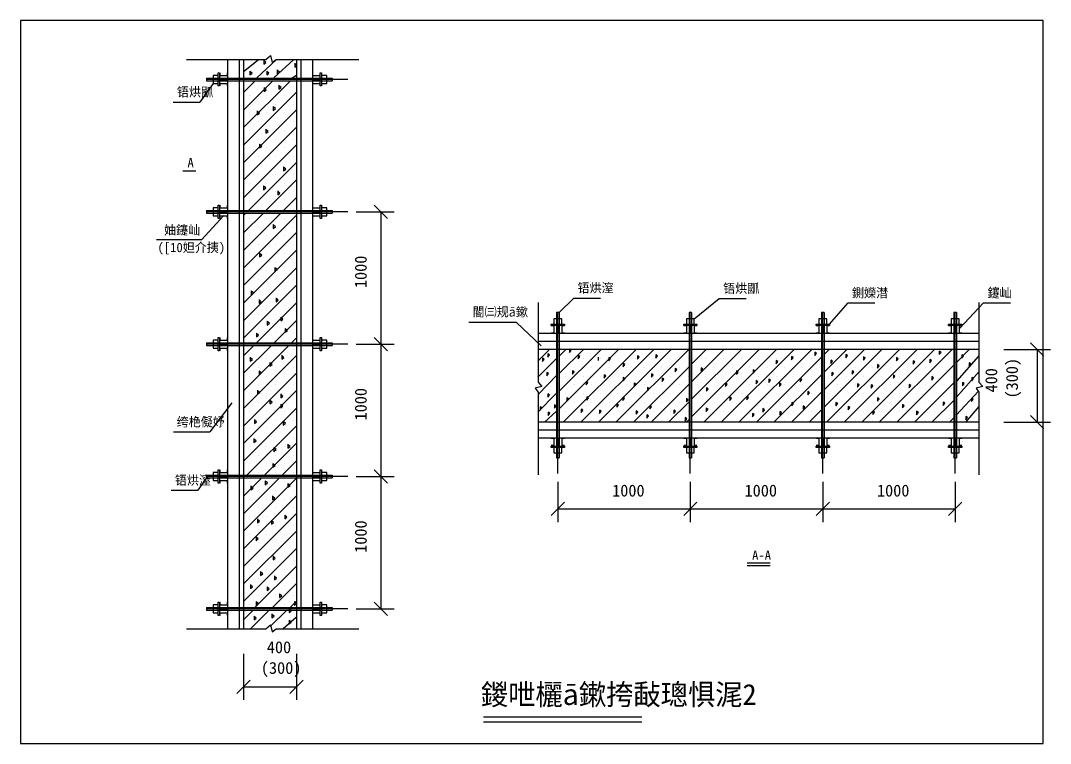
# Model space of a CAD drawing. Header units: metres. Extents: x 0 to 194, y 0 to 136.
import ezdxf

# ---------------------------------------------------------------- set-up
doc = ezdxf.new("R2010")
doc.units = ezdxf.units.M
doc.layers.add(' ', color=7, linetype='Continuous')

msp = doc.modelspace()

# ---------------------------------------------------------------- linework, layer by layer
at = {"layer": ' '}
for p, q in [((31.33, 129.15), (46.33, 129.15)), ((39.08, 129.15), (39.08, 21.65)), ((41.27, 129.15), (41.27, 21.65)), ((42.08, 129.15), (42.08, 21.65)), ((42.09, 126.91), (44.86, 129.12)), ((44.61, 125.68), (48.24, 129.06)), ((45.9, 129), (45.9, 128.26)), ((46.31, 128.59), (45.9, 128.92)), ((45.9, 128.26), (46.31, 128.59)), ((46.33, 129.15), (47.15, 129.89)), ((47.15, 129.89), (47.52, 128.6)), ((47.52, 128.6), (48.26, 129.16)), ((47.87, 125.74), (51.56, 129.18)), ((48.25, 129.15), (63.83, 129.15)), ((51.75, 128.45), (51.75, 127.71)), ((52.16, 128.03), (51.75, 128.36)), ((52.08, 129.15), (52.08, 21.65)), ((52.9, 129.15), (52.9, 21.65)), ((55.08, 129.15), (55.08, 21.65)), ((37.33, 124.15), (37.33, 126.65)), ((37.33, 126.65), (37.58, 126.65)), ((37.58, 126.65), (37.58, 124.15)), ((37.63, 126.65), (37.63, 126.15)), ((39.01, 126.65), (39.01, 126.15)), ((43.28, 126.97), (43.28, 126.24)), ((43.69, 126.56), (43.28, 126.89)), ((43.28, 126.24), (43.69, 126.56)), ((46.46, 126.97), (46.46, 126.23)), ((46.87, 126.56), (46.46, 126.89)), ((46.46, 126.23), (46.87, 126.56)), ((48.45, 127.19), (48.45, 126.45)), ((48.86, 126.78), (48.45, 127.11)), ((48.45, 126.45), (48.86, 126.78)), ((51.75, 127.71), (52.16, 128.03)), ((55.13, 126.65), (55.13, 126.15)), ((56.51, 126.65), (56.51, 126.15)), ((56.58, 124.15), (56.58, 126.65)), ((56.58, 126.65), (56.83, 126.65)), ((56.83, 126.65), (56.83, 124.15)), ((36.33, 124.65), (33.86, 121.12)), ((35.08, 125.65), (58.83, 125.65)), ((35.08, 125.65), (35.08, 125.15)), ((61.78, 125.4), (35.08, 125.4)), ((35.08, 125.15), (58.83, 125.15)), ((36.33, 126.15), (36.33, 124.65)), ((37.33, 126.15), (36.33, 126.15)), ((36.33, 124.65), (37.33, 124.65)), ((37.33, 124.65), (37.33, 126.15)), ((37.63, 126.15), (39.01, 126.15)), ((37.63, 125.4), (39.01, 125.4)), ((37.63, 124.65), (37.63, 124.15)), ((37.63, 124.65), (39.01, 124.65)), ((39.01, 124.65), (39.01, 124.15)), ((51.26, 125.68), (52.06, 126.17)), ((55.13, 126.15), (56.51, 126.15)), ((55.13, 125.4), (56.51, 125.4)), ((55.13, 124.65), (55.13, 124.15)), ((55.13, 124.65), (56.51, 124.65)), ((56.51, 124.65), (56.51, 124.15)), ((56.83, 126.15), (56.83, 124.65)), ((57.83, 126.15), (56.83, 126.15)), ((56.83, 124.65), (57.83, 124.65)), ((57.83, 124.65), (57.83, 126.15)), ((58.83, 125.65), (58.83, 125.15)), ((37.58, 124.15), (37.33, 124.15)), ((45.97, 123.85), (45.97, 123.11)), ((46.38, 123.44), (45.97, 123.77)), ((45.97, 123.11), (46.38, 123.44)), ((48.78, 124.28), (48.78, 123.54)), ((49.19, 123.87), (48.78, 124.2)), ((48.78, 123.54), (49.19, 123.87)), ((56.83, 124.15), (56.58, 124.15)), ((28.78, 121.12), (33.86, 121.12)), ((44.68, 119.43), (44.68, 118.69)), ((45.09, 119.02), (44.68, 119.35)), ((44.68, 118.69), (45.09, 119.02)), ((47.7, 120.29), (47.7, 119.55)), ((48.11, 119.88), (47.7, 120.21)), ((47.7, 119.55), (48.11, 119.88)), ((46.3, 115.98), (46.3, 115.24)), ((46.71, 115.57), (46.3, 115.9)), ((46.3, 115.24), (46.71, 115.57)), ((45.11, 113.18), (45.11, 112.44)), ((45.52, 112.77), (45.11, 113.1)), ((45.11, 112.44), (45.52, 112.77)), ((30.6, 108.14), (33.11, 108.14)), ((49.64, 108.87), (49.64, 108.13)), ((50.05, 108.46), (49.64, 108.79)), ((49.64, 108.13), (50.05, 108.46)), ((45.87, 105.31), (45.87, 104.57)), ((46.28, 104.9), (45.87, 105.23)), ((45.87, 104.57), (46.28, 104.9)), ((48.56, 104.34), (48.56, 103.6)), ((48.97, 103.93), (48.56, 104.26)), ((48.56, 103.6), (48.97, 103.93)), ((36.33, 101.15), (36.33, 99.65)), ((37.33, 101.15), (36.33, 101.15)), ((37.33, 99.15), (37.33, 101.65)), ((37.33, 101.65), (37.58, 101.65)), ((37.33, 99.65), (37.33, 101.15)), ((37.58, 101.65), (37.58, 99.15)), ((37.63, 101.65), (37.63, 101.15)), ((37.63, 101.15), (39.01, 101.15)), ((39.01, 101.65), (39.01, 101.15)), ((55.13, 101.65), (55.13, 101.15)), ((55.13, 101.15), (56.51, 101.15)), ((56.51, 101.65), (56.51, 101.15)), ((56.58, 99.15), (56.58, 101.65)), ((56.58, 101.65), (56.83, 101.65)), ((56.83, 101.65), (56.83, 99.15)), ((56.83, 101.15), (56.83, 99.65)), ((57.83, 101.15), (56.83, 101.15)), ((57.83, 99.65), (57.83, 101.15)), ((38.4, 99.68), (34.18, 95.12)), ((35.08, 100.65), (58.83, 100.65)), ((35.08, 100.65), (35.08, 100.15)), ((61.78, 100.4), (35.08, 100.4)), ((35.08, 100.15), (58.83, 100.15)), ((36.33, 99.65), (37.33, 99.65)), ((37.63, 100.4), (39.01, 100.4)), ((37.63, 99.65), (37.63, 99.15)), ((37.63, 99.65), (39.01, 99.65)), ((39.01, 99.65), (39.01, 99.15)), ((55.13, 100.4), (56.51, 100.4)), ((55.13, 99.65), (55.13, 99.15)), ((55.13, 99.65), (56.51, 99.65)), ((56.51, 99.65), (56.51, 99.15)), ((56.83, 99.65), (57.83, 99.65)), ((58.83, 100.65), (58.83, 100.15)), ((37.58, 99.15), (37.33, 99.15)), ((47.7, 97.98), (47.7, 97.24)), ((48.11, 97.57), (47.7, 97.9)), ((47.7, 97.24), (48.11, 97.57)), ((56.83, 99.15), (56.58, 99.15)), ((34.18, 95.12), (25.67, 95.12)), ((45.11, 92.59), (45.11, 91.86)), ((45.52, 92.18), (45.11, 92.51)), ((45.11, 91.86), (45.52, 92.18)), ((48.02, 89.9), (48.02, 89.16)), ((48.43, 89.49), (48.02, 89.82)), ((48.02, 89.16), (48.43, 89.49)), ((43.55, 85.48), (43.55, 84.74)), ((43.96, 85.07), (43.55, 85.39)), ((43.55, 84.74), (43.96, 85.07)), ((45.01, 83.82), (45.01, 83.08)), ((45.42, 83.41), (45.01, 83.74)), ((48.22, 84.11), (48.22, 83.38)), ((48.64, 83.7), (48.22, 84.03)), ((48.22, 83.38), (48.64, 83.7)), ((101.69, 81.4), (104.42, 84.11)), ((104.42, 84.11), (109.5, 84.11)), ((127.19, 80.15), (131.91, 84.04)), ((131.91, 84.04), (136.99, 84.04)), ((45.01, 83.08), (45.42, 83.41)), ((97.69, 83.24), (97.69, 68.24)), ((152.69, 79.15), (156.21, 83.18)), ((156.21, 83.18), (161.29, 83.18)), ((177.23, 78.33), (181.81, 83.18)), ((180.93, 83.24), (180.93, 68.24)), ((181.81, 83.18), (186.89, 83.18)), ((46.57, 79.74), (46.57, 79)), ((49.1, 80.51), (49.1, 79.78)), ((49.51, 80.1), (49.1, 80.43)), ((49.1, 79.78), (49.51, 80.1)), ((100.69, 80.15), (100.69, 79.15)), ((102.19, 80.15), (100.69, 80.15)), ((101.19, 81.4), (101.19, 53.9)), ((101.69, 81.4), (101.19, 81.4)), ((101.44, 50.96), (101.44, 81.4)), ((101.69, 81.4), (101.69, 53.9)), ((102.19, 79.15), (102.19, 80.15)), ((127.19, 80.15), (125.69, 80.15)), ((125.69, 80.15), (125.69, 79.15)), ((126.19, 81.4), (126.19, 53.9)), ((126.69, 81.4), (126.19, 81.4)), ((126.44, 50.96), (126.44, 81.4)), ((126.69, 81.4), (126.69, 53.9)), ((127.19, 79.15), (127.19, 80.15)), ((150.69, 80.15), (150.69, 79.15)), ((152.19, 80.15), (150.69, 80.15)), ((151.19, 81.4), (151.19, 53.9)), ((151.69, 81.4), (151.19, 81.4)), ((151.44, 50.96), (151.44, 81.4)), ((151.69, 81.4), (151.69, 53.9)), ((152.19, 79.15), (152.19, 80.15)), ((175.69, 80.15), (175.69, 79.15)), ((177.19, 80.15), (175.69, 80.15)), ((176.19, 81.4), (176.19, 53.9)), ((176.69, 81.4), (176.19, 81.4)), ((176.44, 50.96), (176.44, 81.4)), ((176.69, 81.4), (176.69, 53.9)), ((177.19, 79.15), (177.19, 80.15)), ((46.98, 79.33), (46.57, 79.65)), ((46.57, 79), (46.98, 79.33)), ((49.98, 78.37), (49.98, 77.63)), ((50.39, 77.96), (49.98, 78.29)), ((49.98, 77.63), (50.39, 77.96)), ((93.61, 79.46), (84.62, 79.46)), ((98.27, 75.11), (93.61, 79.46)), ((100.19, 78.9), (100.19, 79.15)), ((100.19, 79.15), (102.69, 79.15)), ((102.69, 78.9), (100.19, 78.9)), ((100.69, 78.85), (100.19, 78.85)), ((100.69, 79.15), (102.19, 79.15)), ((100.69, 78.85), (100.69, 77.48)), ((101.44, 78.85), (101.44, 77.48)), ((102.69, 78.85), (102.19, 78.85)), ((102.19, 78.85), (102.19, 77.48)), ((102.69, 79.15), (102.69, 78.9)), ((125.19, 78.9), (125.19, 79.15)), ((125.19, 79.15), (127.69, 79.15)), ((127.69, 78.9), (125.19, 78.9)), ((125.69, 78.85), (125.19, 78.85)), ((125.69, 79.15), (127.19, 79.15)), ((125.69, 78.85), (125.69, 77.48)), ((126.44, 78.85), (126.44, 77.48)), ((127.69, 78.85), (127.19, 78.85)), ((127.19, 78.85), (127.19, 77.48)), ((127.69, 79.15), (127.69, 78.9)), ((150.19, 78.9), (150.19, 79.15)), ((150.19, 79.15), (152.69, 79.15)), ((152.69, 78.9), (150.19, 78.9)), ((150.69, 78.85), (150.19, 78.85)), ((150.69, 79.15), (152.19, 79.15)), ((150.69, 78.85), (150.69, 77.48)), ((151.44, 78.85), (151.44, 77.48)), ((152.69, 78.85), (152.19, 78.85)), ((152.19, 78.85), (152.19, 77.48)), ((152.69, 79.15), (152.69, 78.9)), ((175.19, 78.9), (175.19, 79.15)), ((175.19, 79.15), (177.69, 79.15)), ((177.69, 78.9), (175.19, 78.9)), ((175.69, 78.85), (175.19, 78.85)), ((175.69, 79.15), (177.19, 79.15)), ((175.69, 78.85), (175.69, 77.48)), ((176.44, 78.85), (176.44, 77.48)), ((177.69, 78.85), (177.19, 78.85)), ((177.19, 78.85), (177.19, 77.48)), ((177.69, 79.15), (177.69, 78.9)), ((36.33, 76.15), (36.33, 74.65)), ((37.33, 76.15), (36.33, 76.15)), ((37.33, 74.15), (37.33, 76.65)), ((37.33, 76.65), (37.58, 76.65)), ((37.33, 74.65), (37.33, 76.15)), ((37.58, 76.65), (37.58, 74.15)), ((37.63, 76.65), (37.63, 76.15)), ((37.63, 76.15), (39.01, 76.15)), ((39.01, 76.65), (39.01, 76.15)), ((44.52, 77.5), (44.52, 76.76)), ((44.93, 77.09), (44.52, 77.41)), ((44.52, 76.76), (44.93, 77.09)), ((55.13, 76.65), (55.13, 76.15)), ((55.13, 76.15), (56.51, 76.15)), ((56.51, 76.65), (56.51, 76.15)), ((56.58, 74.15), (56.58, 76.65)), ((56.58, 76.65), (56.83, 76.65)), ((56.83, 76.65), (56.83, 74.15)), ((57.83, 76.15), (56.83, 76.15)), ((56.83, 76.15), (56.83, 74.65)), ((57.83, 74.65), (57.83, 76.15)), ((180.93, 77.4), (97.69, 77.4)), ((180.93, 75.9), (97.69, 75.9)), ((100.69, 77.48), (100.19, 77.48)), ((102.69, 77.48), (102.19, 77.48)), ((125.69, 77.48), (125.19, 77.48)), ((127.69, 77.48), (127.19, 77.48)), ((150.69, 77.48), (150.19, 77.48)), ((152.69, 77.48), (152.19, 77.48)), ((175.69, 77.48), (175.19, 77.48)), ((177.69, 77.48), (177.19, 77.48)), ((35.08, 75.65), (58.83, 75.65)), ((35.08, 75.65), (35.08, 75.15)), ((61.78, 75.4), (35.08, 75.4)), ((35.08, 75.15), (58.83, 75.15)), ((36.33, 74.65), (37.33, 74.65)), ((37.58, 74.15), (37.33, 74.15)), ((37.63, 75.4), (39.01, 75.4)), ((37.63, 74.65), (37.63, 74.15)), ((37.63, 74.65), (39.01, 74.65)), ((39.01, 74.65), (39.01, 74.15)), ((55.13, 75.4), (56.51, 75.4)), ((55.13, 74.65), (55.13, 74.15)), ((55.13, 74.65), (56.51, 74.65)), ((56.51, 74.65), (56.51, 74.15)), ((56.83, 74.15), (56.58, 74.15)), ((56.83, 74.65), (57.83, 74.65)), ((58.83, 75.65), (58.83, 75.15)), ((99.7, 74.28), (97.62, 72.21)), ((180.93, 74.4), (97.69, 74.4)), ((103.92, 74.23), (103.6, 74.44)), ((103.6, 74.44), (103.6, 73.81)), ((103.6, 73.81), (103.92, 74.23)), ((173.45, 74.06), (173.45, 73.43)), ((173.77, 73.85), (173.45, 74.06)), ((176.66, 71.88), (179.06, 74.41)), ((43.36, 72.92), (43.36, 72.18)), ((43.77, 72.51), (43.36, 72.84)), ((43.36, 72.18), (43.77, 72.51)), ((47.06, 71.95), (47.06, 71.21)), ((49.3, 73.31), (49.3, 72.57)), ((49.71, 72.9), (49.3, 73.23)), ((49.3, 72.57), (49.71, 72.9)), ((101.23, 72.75), (97.62, 69.15)), ((98.52, 72.75), (98.52, 72.11)), ((98.84, 72.54), (98.52, 72.75)), ((98.52, 72.11), (98.84, 72.54)), ((99.52, 73.56), (99.52, 72.92)), ((99.83, 73.35), (99.52, 73.56)), ((99.52, 72.92), (99.83, 73.35)), ((105.56, 73.07), (105.24, 73.28)), ((105.24, 73.28), (105.24, 72.65)), ((105.24, 72.65), (105.56, 73.07)), ((109.07, 72.92), (109.07, 72.28)), ((111.36, 72.69), (111.04, 72.9)), ((111.04, 72.9), (111.04, 72.26)), ((111.04, 72.26), (111.36, 72.69)), ((116.77, 72.98), (116.45, 73.19)), ((116.45, 73.19), (116.45, 72.55)), ((116.45, 72.55), (116.77, 72.98)), ((120.24, 73.17), (119.92, 73.38)), ((119.92, 73.38), (119.92, 72.74)), ((119.92, 72.74), (120.24, 73.17)), ((142.62, 72.32), (142.62, 71.68)), ((142.94, 72.11), (142.62, 72.32)), ((142.62, 71.68), (142.94, 72.11)), ((145.84, 72.88), (145.52, 73.09)), ((145.52, 73.09), (145.52, 72.45)), ((145.52, 72.45), (145.84, 72.88)), ((150.28, 73.65), (149.96, 73.86)), ((149.96, 73.86), (149.96, 73.23)), ((149.96, 73.23), (150.28, 73.65)), ((152.94, 72.39), (152.94, 71.76)), ((153.26, 72.18), (152.94, 72.39)), ((152.94, 71.76), (153.26, 72.18)), ((155.81, 73.46), (155.81, 72.83)), ((156.13, 73.25), (155.81, 73.46)), ((155.81, 72.83), (156.13, 73.25)), ((159.47, 72.78), (159.15, 73)), ((159.15, 73), (159.15, 72.36)), ((159.15, 72.36), (159.47, 72.78)), ((165.37, 72.86), (165.37, 72.22)), ((165.69, 72.65), (165.37, 72.86)), ((165.37, 72.22), (165.69, 72.65)), ((168.51, 72.26), (168.51, 71.62)), ((168.83, 72.05), (168.51, 72.26)), ((168.51, 71.62), (168.83, 72.05)), ((171.65, 72.53), (171.65, 71.89)), ((171.97, 72.32), (171.65, 72.53)), ((171.65, 71.89), (171.97, 72.32)), ((173.45, 73.43), (173.77, 73.85)), ((176.79, 68.47), (180.93, 73.14)), ((177.7, 73.37), (177.7, 72.73)), ((178.02, 73.16), (177.7, 73.37)), ((177.7, 72.73), (178.02, 73.16)), ((45.01, 70.39), (45.01, 69.65)), ((45.42, 69.98), (45.01, 70.31)), ((47.47, 71.54), (47.06, 71.87)), ((47.06, 71.21), (47.47, 71.54)), ((99.34, 70.05), (99.34, 69.41)), ((99.65, 69.83), (99.34, 70.05)), ((104.5, 70.18), (104.18, 70.39)), ((104.18, 70.39), (104.18, 69.75)), ((104.18, 69.75), (104.5, 70.18)), ((114.06, 71.53), (113.74, 71.74)), ((113.74, 71.74), (113.74, 71.1)), ((113.74, 71.1), (114.06, 71.53)), ((123.56, 70.81), (123.56, 70.17)), ((123.88, 70.59), (123.56, 70.81)), ((123.56, 70.17), (123.88, 70.59)), ((128.5, 70.91), (128.5, 70.28)), ((128.82, 70.7), (128.5, 70.91)), ((128.5, 70.28), (128.82, 70.7)), ((135.14, 70.33), (135.14, 69.69)), ((135.46, 70.12), (135.14, 70.33)), ((135.14, 69.69), (135.46, 70.12)), ((138.33, 70.54), (138.33, 69.9)), ((138.65, 70.33), (138.33, 70.54)), ((138.33, 69.9), (138.65, 70.33)), ((153.14, 70.06), (153.14, 69.42)), ((153.46, 69.85), (153.14, 70.06)), ((157.02, 70.39), (157.02, 69.75)), ((157.34, 70.18), (157.02, 70.39)), ((157.02, 69.75), (157.34, 70.18)), ((161.76, 71.53), (161.76, 70.89)), ((162.08, 71.31), (161.76, 71.53)), ((161.76, 70.89), (162.08, 71.31)), ((176.66, 65.33), (181, 70.21)), ((179.1, 71.9), (179.1, 71.26)), ((179.42, 71.69), (179.1, 71.9)), ((179.1, 71.26), (179.42, 71.69)), ((45.01, 69.65), (45.42, 69.98)), ((97.69, 68.24), (98.43, 67.43)), ((101.23, 69.51), (97.71, 65.9)), ((99.34, 69.41), (99.65, 69.83)), ((107.11, 68.15), (106.79, 68.36)), ((106.79, 68.36), (106.79, 67.73)), ((106.79, 67.73), (107.11, 68.15)), ((110.49, 69.4), (110.17, 69.62)), ((110.17, 69.62), (110.17, 68.98)), ((110.17, 68.98), (110.49, 69.4)), ((113.79, 69.11), (113.79, 68.47)), ((114.11, 68.9), (113.79, 69.11)), ((113.79, 68.47), (114.11, 68.9)), ((115.86, 68.05), (115.86, 67.41)), ((116.18, 67.83), (115.86, 68.05)), ((119.1, 69.8), (119.1, 69.16)), ((119.42, 69.59), (119.1, 69.8)), ((119.1, 69.16), (119.42, 69.59)), ((121.12, 69), (121.12, 68.36)), ((121.44, 68.79), (121.12, 69)), ((121.12, 68.36), (121.44, 68.79)), ((133.39, 67.83), (133.07, 68.05)), ((133.07, 68.05), (133.07, 67.41)), ((138.86, 68.52), (138.86, 67.89)), ((139.18, 68.31), (138.86, 68.52)), ((138.86, 67.89), (139.18, 68.31)), ((141.25, 68.79), (141.25, 68.15)), ((141.57, 68.58), (141.25, 68.79)), ((141.25, 68.15), (141.57, 68.58)), ((143.59, 67.83), (143.27, 68.05)), ((143.27, 68.05), (143.27, 67.41)), ((147.48, 68.73), (147.16, 68.94)), ((147.16, 68.94), (147.16, 68.3)), ((147.16, 68.3), (147.48, 68.73)), ((153.14, 69.42), (153.46, 69.85)), ((164.77, 69.59), (164.77, 68.95)), ((165.08, 69.38), (164.77, 69.59)), ((164.77, 68.95), (165.08, 69.38)), ((172.37, 69.04), (172.05, 69.26)), ((172.05, 69.26), (172.05, 68.62)), ((172.05, 68.62), (172.37, 69.04)), ((177.83, 68.16), (177.83, 67.52)), ((178.15, 67.95), (177.83, 68.16)), ((179.57, 69.1), (179.57, 68.46)), ((179.89, 68.88), (179.57, 69.1)), ((179.57, 68.46), (179.89, 68.88)), ((180.93, 68.24), (181.67, 67.43)), ((44.72, 66.69), (44.72, 65.96)), ((45.13, 66.28), (44.72, 66.61)), ((44.72, 65.96), (45.13, 66.28)), ((98.43, 67.43), (97.14, 67.06)), ((97.14, 67.06), (97.69, 66.32)), ((97.69, 66.32), (97.69, 50.74)), ((115.86, 67.41), (116.18, 67.83)), ((118.36, 67.2), (118.36, 66.56)), ((118.68, 66.98), (118.36, 67.2)), ((118.36, 66.56), (118.68, 66.98)), ((129.51, 67.14), (129.51, 66.51)), ((129.83, 66.93), (129.51, 67.14)), ((129.51, 66.51), (129.83, 66.93)), ((133.07, 67.41), (133.39, 67.83)), ((143.27, 67.41), (143.59, 67.83)), ((148.93, 66.22), (148.61, 66.43)), ((148.61, 66.43), (148.61, 65.8)), ((148.61, 65.8), (148.93, 66.22)), ((158.02, 67.92), (158.02, 67.29)), ((158.34, 67.71), (158.02, 67.92)), ((158.02, 67.29), (158.34, 67.71)), ((160.56, 67.72), (160.56, 67.08)), ((160.88, 67.51), (160.56, 67.72)), ((160.56, 67.08), (160.88, 67.51)), ((167.77, 67.79), (167.77, 67.15)), ((168.09, 67.58), (167.77, 67.79)), ((167.77, 67.15), (168.09, 67.58)), ((176.66, 62), (180.86, 66.54)), ((177.83, 67.52), (178.15, 67.95)), ((181.67, 67.43), (180.38, 67.06)), ((180.38, 67.06), (180.93, 66.32)), ((180.93, 66.32), (180.93, 50.74)), ((39.87, 64.34), (35.74, 58.82)), ((47.06, 64.85), (47.06, 64.11)), ((47.47, 64.44), (47.06, 64.76)), ((47.06, 64.11), (47.47, 64.44)), ((49.1, 66.01), (49.1, 65.28)), ((49.51, 65.6), (49.1, 65.93)), ((49.1, 65.28), (49.51, 65.6)), ((101.14, 66.08), (97.62, 62.57)), ((99.52, 65.99), (99.52, 65.36)), ((99.83, 65.78), (99.52, 65.99)), ((99.52, 65.36), (99.83, 65.78)), ((103.12, 65.27), (103.12, 64.64)), ((103.44, 65.06), (103.12, 65.27)), ((103.12, 64.64), (103.44, 65.06)), ((106.89, 65.47), (106.89, 64.83)), ((107.2, 65.25), (106.89, 65.47)), ((106.89, 64.83), (107.2, 65.25)), ((113.68, 65.39), (113.68, 64.76)), ((114, 65.18), (113.68, 65.39)), ((113.68, 64.76), (114, 65.18)), ((125.74, 65.13), (125.74, 64.49)), ((126.06, 64.91), (125.74, 65.13)), ((125.74, 64.49), (126.06, 64.91)), ((133.92, 65.39), (133.92, 64.76)), ((134.24, 65.18), (133.92, 65.39)), ((133.92, 64.76), (134.24, 65.18)), ((137.11, 65.55), (137.11, 64.91)), ((137.43, 65.34), (137.11, 65.55)), ((137.11, 64.91), (137.43, 65.34)), ((145.93, 64.19), (145.61, 64.41)), ((145.61, 64.41), (145.61, 63.77)), ((145.61, 63.77), (145.93, 64.19)), ((153.94, 64.38), (153.94, 63.75)), ((154.26, 64.17), (153.94, 64.38)), ((153.94, 63.75), (154.26, 64.17)), ((161.76, 65.25), (161.76, 64.61)), ((162.08, 65.04), (161.76, 65.25)), ((161.76, 64.61), (162.08, 65.04)), ((174.18, 64.45), (174.18, 63.81)), ((174.5, 64.24), (174.18, 64.45)), ((174.18, 63.81), (174.5, 64.24)), ((179.5, 65.22), (179.5, 64.59)), ((179.82, 65.01), (179.5, 65.22)), ((179.5, 64.59), (179.82, 65.01)), ((49.1, 64.07), (49.1, 63.33)), ((49.51, 63.66), (49.1, 63.99)), ((49.1, 63.33), (49.51, 63.66)), ((98.07, 63.56), (98.07, 62.92)), ((98.39, 63.35), (98.07, 63.56)), ((98.07, 62.92), (98.39, 63.35)), ((101.14, 62.66), (98.88, 60.68)), ((99.61, 62.57), (99.61, 61.93)), ((99.92, 62.36), (99.61, 62.57)), ((99.61, 61.93), (99.92, 62.36)), ((100.78, 63.92), (100.78, 63.28)), ((101.1, 63.71), (100.78, 63.92)), ((100.78, 63.28), (101.1, 63.71)), ((105.82, 63.15), (105.82, 62.51)), ((106.14, 62.94), (105.82, 63.15)), ((105.82, 62.51), (106.14, 62.94)), ((109.3, 62.96), (109.3, 62.32)), ((109.62, 62.75), (109.3, 62.96)), ((109.3, 62.32), (109.62, 62.75)), ((112.9, 63.9), (112.58, 64.12)), ((112.58, 64.12), (112.58, 63.48)), ((112.58, 63.48), (112.9, 63.9)), ((116.23, 62.79), (116.23, 62.15)), ((116.55, 62.58), (116.23, 62.79)), ((116.23, 62.15), (116.55, 62.58)), ((118.78, 63.8), (118.78, 63.16)), ((119.1, 63.59), (118.78, 63.8)), ((118.78, 63.16), (119.1, 63.59)), ((123.3, 62.95), (123.3, 62.31)), ((123.62, 62.74), (123.3, 62.95)), ((123.3, 62.31), (123.62, 62.74)), ((129.46, 63.32), (129.46, 62.69)), ((129.78, 63.11), (129.46, 63.32)), ((129.46, 62.69), (129.78, 63.11)), ((138.17, 62.31), (138.17, 61.68)), ((138.49, 62.1), (138.17, 62.31)), ((140.14, 63.22), (140.14, 62.58)), ((140.45, 63), (140.14, 63.22)), ((140.14, 62.58), (140.45, 63)), ((143.32, 62.69), (143.32, 62.05)), ((143.64, 62.47), (143.32, 62.69)), ((143.32, 62.05), (143.64, 62.47)), ((148.06, 63.52), (147.74, 63.73)), ((147.74, 63.73), (147.74, 63.09)), ((147.74, 63.09), (148.06, 63.52)), ((156.22, 63.65), (156.22, 63.01)), ((156.53, 63.44), (156.22, 63.65)), ((156.22, 63.01), (156.53, 63.44)), ((160.89, 62.78), (160.89, 62.14)), ((161.21, 62.57), (160.89, 62.78)), ((160.89, 62.14), (161.21, 62.57)), ((166.5, 63.98), (166.5, 63.35)), ((166.82, 63.77), (166.5, 63.98)), ((166.5, 63.35), (166.82, 63.77)), ((169.17, 62.72), (169.17, 62.08)), ((169.49, 62.5), (169.17, 62.72)), ((169.17, 62.08), (169.49, 62.5)), ((178.53, 60.73), (181, 63.6)), ((44.13, 61.15), (44.13, 60.41)), ((44.55, 60.74), (44.13, 61.07)), ((44.13, 60.41), (44.55, 60.74)), ((49.59, 60.86), (49.59, 60.12)), ((50, 60.45), (49.59, 60.77)), ((49.59, 60.12), (50, 60.45)), ((180.93, 60.65), (97.69, 60.65)), ((118.25, 62.05), (118.25, 61.41)), ((118.57, 61.84), (118.25, 62.05)), ((118.25, 61.41), (118.57, 61.84)), ((125.48, 61.52), (125.48, 60.88)), ((125.79, 61.3), (125.48, 61.52)), ((125.48, 60.88), (125.79, 61.3)), ((138.17, 61.68), (138.49, 62.1)), ((178.43, 61.75), (178.43, 61.12)), ((178.75, 61.54), (178.43, 61.75)), ((178.43, 61.12), (178.75, 61.54)), ((28.86, 58.82), (35.74, 58.82)), ((180.93, 59.15), (97.69, 59.15)), ((44.04, 57.55), (44.04, 56.81)), ((44.45, 57.14), (44.04, 57.46)), ((44.04, 56.81), (44.45, 57.14)), ((50.46, 56.48), (50.46, 55.74)), ((50.88, 56.07), (50.46, 56.39)), ((180.93, 57.65), (97.69, 57.65)), ((100.69, 57.6), (100.19, 57.6)), ((100.69, 57.6), (100.69, 56.23)), ((101.44, 57.6), (101.44, 56.23)), ((102.69, 57.6), (102.19, 57.6)), ((102.19, 57.6), (102.19, 56.23)), ((125.69, 57.6), (125.19, 57.6)), ((125.69, 57.6), (125.69, 56.23)), ((126.44, 57.6), (126.44, 56.23)), ((127.69, 57.6), (127.19, 57.6)), ((127.19, 57.6), (127.19, 56.23)), ((150.69, 57.6), (150.19, 57.6)), ((150.69, 57.6), (150.69, 56.23)), ((151.44, 57.6), (151.44, 56.23)), ((152.69, 57.6), (152.19, 57.6)), ((152.19, 57.6), (152.19, 56.23)), ((175.69, 57.6), (175.19, 57.6)), ((175.69, 57.6), (175.69, 56.23)), ((176.44, 57.6), (176.44, 56.23)), ((177.69, 57.6), (177.19, 57.6)), ((177.19, 57.6), (177.19, 56.23)), ((47.84, 55.89), (47.84, 55.15)), ((48.25, 55.48), (47.84, 55.81)), ((47.84, 55.15), (48.25, 55.48)), ((50.46, 55.74), (50.88, 56.07)), ((100.69, 56.23), (100.19, 56.23)), ((100.19, 56.15), (102.69, 56.15)), ((100.19, 55.9), (100.19, 56.15)), ((102.69, 55.9), (100.19, 55.9)), ((100.69, 55.9), (100.69, 54.9)), ((102.19, 55.9), (100.69, 55.9)), ((100.69, 54.9), (102.19, 54.9)), ((102.69, 56.23), (102.19, 56.23)), ((102.19, 54.9), (102.19, 55.9)), ((102.69, 56.15), (102.69, 55.9)), ((125.69, 56.23), (125.19, 56.23)), ((125.19, 56.15), (127.69, 56.15)), ((125.19, 55.9), (125.19, 56.15)), ((127.69, 55.9), (125.19, 55.9)), ((125.69, 55.9), (125.69, 54.9)), ((127.19, 55.9), (125.69, 55.9)), ((125.69, 54.9), (127.19, 54.9)), ((127.69, 56.23), (127.19, 56.23)), ((127.19, 54.9), (127.19, 55.9)), ((127.69, 56.15), (127.69, 55.9)), ((150.69, 56.23), (150.19, 56.23)), ((150.19, 55.9), (150.19, 56.15)), ((150.19, 56.15), (152.69, 56.15)), ((152.69, 55.9), (150.19, 55.9)), ((150.69, 55.9), (150.69, 54.9)), ((152.19, 55.9), (150.69, 55.9)), ((150.69, 54.9), (152.19, 54.9)), ((152.69, 56.23), (152.19, 56.23)), ((152.19, 54.9), (152.19, 55.9)), ((152.69, 56.15), (152.69, 55.9)), ((175.69, 56.23), (175.19, 56.23)), ((175.19, 55.9), (175.19, 56.15)), ((175.19, 56.15), (177.69, 56.15)), ((177.69, 55.9), (175.19, 55.9)), ((175.69, 55.9), (175.69, 54.9)), ((177.19, 55.9), (175.69, 55.9)), ((175.69, 54.9), (177.19, 54.9)), ((177.69, 56.23), (177.19, 56.23)), ((177.19, 54.9), (177.19, 55.9)), ((177.69, 56.15), (177.69, 55.9)), ((47.64, 52.88), (47.64, 52.14)), ((48.05, 52.47), (47.64, 52.79)), ((101.19, 53.9), (101.69, 53.9)), ((126.19, 53.9), (126.69, 53.9)), ((151.19, 53.9), (151.69, 53.9)), ((176.19, 53.9), (176.69, 53.9)), ((35.08, 50.65), (58.83, 50.65)), ((35.08, 50.65), (35.08, 50.15)), ((36.33, 51.15), (36.33, 49.65)), ((37.33, 51.15), (36.33, 51.15)), ((37.33, 49.15), (37.33, 51.65)), ((37.33, 51.65), (37.58, 51.65)), ((37.33, 49.65), (37.33, 51.15)), ((37.58, 51.65), (37.58, 49.15)), ((37.63, 51.65), (37.63, 51.15)), ((37.63, 51.15), (39.01, 51.15)), ((39.01, 51.65), (39.01, 51.15)), ((47.64, 52.14), (48.05, 52.47)), ((55.13, 51.65), (55.13, 51.15)), ((55.13, 51.15), (56.51, 51.15)), ((56.51, 51.65), (56.51, 51.15)), ((56.58, 49.15), (56.58, 51.65)), ((56.58, 51.65), (56.83, 51.65)), ((56.83, 51.65), (56.83, 49.15)), ((56.83, 51.15), (56.83, 49.65)), ((57.83, 51.15), (56.83, 51.15)), ((57.83, 49.65), (57.83, 51.15)), ((58.83, 50.65), (58.83, 50.15)), ((35.08, 50.15), (33.48, 47.8)), ((61.78, 50.4), (35.08, 50.4)), ((35.08, 50.15), (58.83, 50.15)), ((36.33, 49.65), (37.33, 49.65)), ((37.58, 49.15), (37.33, 49.15)), ((37.63, 50.4), (39.01, 50.4)), ((37.63, 49.65), (37.63, 49.15)), ((37.63, 49.65), (39.01, 49.65)), ((39.01, 49.65), (39.01, 49.15)), ((43.48, 48.62), (43.48, 47.88)), ((46.19, 49.6), (46.19, 48.86)), ((46.6, 49.19), (46.19, 49.52)), ((46.19, 48.86), (46.6, 49.19)), ((50.46, 49.11), (50.46, 48.37)), ((50.87, 48.7), (50.46, 49.03)), ((50.46, 48.37), (50.87, 48.7)), ((55.13, 50.4), (56.51, 50.4)), ((55.13, 49.65), (55.13, 49.15)), ((55.13, 49.65), (56.51, 49.65)), ((56.51, 49.65), (56.51, 49.15)), ((56.83, 49.15), (56.58, 49.15)), ((56.83, 49.65), (57.83, 49.65)), ((28.4, 47.8), (33.48, 47.8)), ((43.89, 48.21), (43.48, 48.54)), ((43.48, 47.88), (43.89, 48.21)), ((47.58, 46.73), (47.58, 45.99)), ((47.99, 46.32), (47.58, 46.65)), ((47.58, 45.99), (47.99, 46.32)), ((49.88, 43.12), (49.88, 42.38)), ((50.29, 42.71), (49.88, 43.04)), ((44.71, 42.38), (44.71, 41.65)), ((45.12, 41.97), (44.71, 42.3)), ((44.71, 41.65), (45.12, 41.97)), ((47.34, 42.14), (47.34, 41.4)), ((47.75, 41.73), (47.34, 42.06)), ((47.34, 41.4), (47.75, 41.73)), ((49.88, 42.38), (50.29, 42.71)), ((44.46, 39.02), (44.46, 38.28)), ((44.87, 38.61), (44.46, 38.94)), ((44.46, 38.28), (44.87, 38.61)), ((47.66, 35.41), (47.66, 34.67)), ((48.07, 35), (47.66, 35.33)), ((47.66, 34.67), (48.07, 35)), ((137.16, 34.09), (141.52, 34.09)), ((137.16, 33.61), (141.52, 33.61)), ((45.32, 32.46), (45.32, 31.72)), ((45.74, 32.05), (45.32, 32.38)), ((45.32, 31.72), (45.74, 32.05)), ((47.91, 31.64), (47.91, 30.9)), ((48.32, 31.23), (47.91, 31.55)), ((47.91, 30.9), (48.32, 31.23)), ((43.4, 30), (43.4, 29.26)), ((43.81, 29.59), (43.4, 29.91)), ((43.4, 29.26), (43.81, 29.59)), ((46.52, 29.59), (46.52, 28.85)), ((46.93, 29.18), (46.52, 29.5)), ((46.52, 28.85), (46.93, 29.18)), ((48.9, 28.27), (48.9, 27.53)), ((49.31, 27.86), (48.9, 28.19)), ((48.9, 27.53), (49.31, 27.86)), ((35.08, 25.65), (58.83, 25.65)), ((35.08, 25.65), (35.08, 25.15)), ((61.78, 25.4), (35.08, 25.4)), ((36.33, 26.15), (36.33, 24.65)), ((37.33, 26.15), (36.33, 26.15)), ((37.33, 24.15), (37.33, 26.65)), ((37.33, 26.65), (37.58, 26.65)), ((37.33, 24.65), (37.33, 26.15)), ((37.58, 26.65), (37.58, 24.15)), ((37.63, 26.65), (37.63, 26.15)), ((37.63, 26.15), (39.01, 26.15)), ((37.63, 25.4), (39.01, 25.4)), ((39.01, 26.65), (39.01, 26.15)), ((44.46, 26.8), (44.46, 26.06)), ((44.87, 26.39), (44.46, 26.71)), ((44.46, 26.06), (44.87, 26.39)), ((50.68, 25.44), (50.68, 24.7)), ((51.09, 25.03), (50.68, 25.35)), ((51.69, 26.8), (51.69, 26.06)), ((52.1, 26.39), (51.69, 26.71)), ((51.69, 26.06), (52.1, 26.39)), ((55.13, 26.65), (55.13, 26.15)), ((55.13, 26.15), (56.51, 26.15)), ((55.13, 25.4), (56.51, 25.4)), ((56.51, 26.65), (56.51, 26.15)), ((56.58, 24.15), (56.58, 26.65)), ((56.58, 26.65), (56.83, 26.65)), ((56.83, 26.65), (56.83, 24.15)), ((56.83, 26.15), (56.83, 24.65)), ((57.83, 26.15), (56.83, 26.15)), ((57.83, 24.65), (57.83, 26.15)), ((58.83, 25.65), (58.83, 25.15)), ((35.08, 25.15), (58.83, 25.15)), ((36.33, 24.65), (37.33, 24.65)), ((37.58, 24.15), (37.33, 24.15)), ((37.63, 24.65), (37.63, 24.15)), ((37.63, 24.65), (39.01, 24.65)), ((39.01, 24.65), (39.01, 24.15)), ((43.88, 25.16), (42.02, 23.26)), ((47.02, 25.21), (43.4, 21.64)), ((44.07, 24.06), (44.07, 23.32)), ((44.48, 23.65), (44.07, 23.97)), ((44.07, 23.32), (44.48, 23.65)), ((50.21, 25.11), (47.16, 22.16)), ((47.45, 24.44), (47.45, 23.7)), ((47.86, 24.03), (47.45, 24.35)), ((47.45, 23.7), (47.86, 24.03)), ((52.06, 23.83), (49.59, 21.64)), ((50.68, 24.7), (51.09, 25.03)), ((55.13, 24.65), (55.13, 24.15)), ((55.13, 24.65), (56.51, 24.65)), ((56.51, 24.65), (56.51, 24.15)), ((56.83, 24.15), (56.58, 24.15)), ((56.83, 24.65), (57.83, 24.65)), ((31.33, 21.65), (46.33, 21.65)), ((46.33, 21.65), (47.15, 22.39)), ((47.15, 22.39), (47.52, 21.1)), ((47.52, 21.1), (48.26, 21.66)), ((48.25, 21.65), (63.83, 21.65)), ((50.68, 23.29), (50.68, 22.56)), ((51.09, 22.88), (50.68, 23.21)), ((50.68, 22.56), (51.09, 22.88))]:
    msp.add_line(p, q, dxfattribs=at)
for centre in [(43.01, 128.57), (46.89, 128.38), (50.52, 128.81), (44.06, 127.4), (44.12, 126.42), (44.36, 128.26), (45.16, 127.52), (47.26, 126.97), (47.99, 127.83), (49.41, 128.2), (49.72, 126.54), (50.64, 126.97), (51.13, 127.89), (47.93, 126.23), (50.82, 126.11), (177.19, 74.13), (98.16, 73.83), (99.34, 72.75), (100.42, 73.56), (178.22, 72.79), (179.8, 73.34), (98.16, 71.22), (99.97, 71.13), (177.35, 71.45), (179.4, 70.58), (180.35, 71.29), (98.61, 68.79), (99.61, 68.43), (99.97, 68.79), (101.05, 68.15), (177.9, 69.01), (178.85, 68.93), (98.61, 67.43), (99.61, 66.44), (100.6, 67.16), (179.56, 67.35), (98.7, 65.18), (177.27, 64.35), (178.61, 65.93), (98.79, 62.66), (99.34, 63.83), (100.15, 63.29), (178.14, 62.7), (179.09, 63.41), (99.34, 61.94), (100.42, 61.4), (180.43, 61.12), (43.31, 24.11), (44.16, 24.78), (45.73, 24.64), (46.64, 23.78), (48.83, 24.02), (49.64, 24.26), (51.02, 24.21), (42.93, 22.31), (43.07, 23.12), (45.59, 22.97), (47.02, 23.07), (47.35, 22.21), (48.73, 23.07), (49.49, 22.64), (51.64, 22.45)]:
    msp.add_circle(centre, 0, dxfattribs=at)
for p, q in [((42.08, 116.29), (50.94, 125.15)), ((42.08, 119.61), (47.63, 125.15)), ((42.08, 122.92), (44.31, 125.15)), ((42.08, 112.98), (52.08, 122.98)), ((44.86, 124.04), (44.86, 124.04)), ((48.17, 124.04), (48.17, 124.04)), ((51.49, 124.04), (51.49, 124.04)), ((43.2, 122.38), (43.2, 122.38)), ((44.86, 120.72), (44.86, 120.72)), ((46.51, 122.38), (46.51, 122.38)), ((48.17, 120.72), (48.17, 120.72)), ((49.83, 122.38), (49.83, 122.38)), ((51.49, 120.72), (51.49, 120.72)), ((42.08, 109.66), (52.08, 119.66)), ((43.2, 119.07), (43.2, 119.07)), ((46.51, 119.07), (46.51, 119.07)), ((49.83, 119.07), (49.83, 119.07)), ((44.86, 117.41), (44.86, 117.41)), ((48.17, 117.41), (48.17, 117.41)), ((51.49, 117.41), (51.49, 117.41)), ((42.08, 106.35), (52.08, 116.35)), ((43.2, 115.75), (43.2, 115.75)), ((46.51, 115.75), (46.51, 115.75)), ((49.83, 115.75), (49.83, 115.75)), ((42.08, 103.03), (52.08, 113.03)), ((44.86, 114.09), (44.86, 114.09)), ((48.17, 114.09), (48.17, 114.09)), ((51.49, 114.09), (51.49, 114.09)), ((43.2, 112.44), (43.2, 112.44)), ((46.51, 112.44), (46.51, 112.44)), ((49.83, 112.44), (49.83, 112.44)), ((43.02, 100.65), (52.08, 109.72)), ((43.2, 109.12), (43.2, 109.12)), ((44.86, 110.78), (44.86, 110.78)), ((46.51, 109.12), (46.51, 109.12)), ((48.17, 110.78), (48.17, 110.78)), ((49.83, 109.12), (49.83, 109.12)), ((51.49, 110.78), (51.49, 110.78)), ((44.86, 107.46), (44.86, 107.46)), ((48.17, 107.46), (48.17, 107.46)), ((51.49, 107.46), (51.49, 107.46)), ((43.2, 105.81), (43.2, 105.81)), ((46.33, 100.65), (52.08, 106.4)), ((46.51, 105.81), (46.51, 105.81)), ((49.83, 105.81), (49.83, 105.81)), ((44.86, 104.15), (44.86, 104.15)), ((48.17, 104.15), (48.17, 104.15)), ((49.64, 100.65), (52.08, 103.09)), ((51.49, 104.15), (51.49, 104.15)), ((43.2, 102.49), (43.2, 102.49)), ((46.51, 102.49), (46.51, 102.49)), ((49.83, 102.49), (49.83, 102.49)), ((69.26, 99.15), (66.76, 101.65)), ((42.08, 93.09), (49.14, 100.15)), ((42.08, 96.4), (45.83, 100.15)), ((42.08, 99.72), (42.52, 100.15)), ((42.08, 89.77), (52.08, 99.77)), ((43.2, 99.18), (43.2, 99.18)), ((44.86, 100.84), (44.86, 100.84)), ((46.51, 99.18), (46.51, 99.18)), ((48.17, 100.84), (48.17, 100.84)), ((49.83, 99.18), (49.83, 99.18)), ((51.49, 100.84), (51.49, 100.84)), ((63.34, 100.4), (70.51, 100.4)), ((68.01, 100.4), (68.01, 75.4)), ((44.86, 97.52), (44.86, 97.52)), ((48.17, 97.52), (48.17, 97.52)), ((51.49, 97.52), (51.49, 97.52)), ((42.08, 86.46), (52.08, 96.46)), ((43.2, 95.86), (43.2, 95.86)), ((46.51, 95.86), (46.51, 95.86)), ((49.83, 95.86), (49.83, 95.86)), ((44.86, 94.21), (44.86, 94.21)), ((48.17, 94.21), (48.17, 94.21)), ((51.49, 94.21), (51.49, 94.21)), ((42.08, 83.15), (52.08, 93.15)), ((43.2, 92.55), (43.2, 92.55)), ((46.51, 92.55), (46.51, 92.55)), ((49.83, 92.55), (49.83, 92.55)), ((42.08, 79.83), (52.08, 89.83)), ((44.86, 90.89), (44.86, 90.89)), ((48.17, 90.89), (48.17, 90.89)), ((51.49, 90.89), (51.49, 90.89)), ((43.2, 89.23), (43.2, 89.23)), ((44.86, 87.58), (44.86, 87.58)), ((46.51, 89.23), (46.51, 89.23)), ((48.17, 87.58), (48.17, 87.58)), ((49.83, 89.23), (49.83, 89.23)), ((51.49, 87.58), (51.49, 87.58)), ((42.08, 76.52), (52.08, 86.52)), ((43.2, 85.92), (43.2, 85.92)), ((46.51, 85.92), (46.51, 85.92)), ((49.83, 85.92), (49.83, 85.92)), ((44.86, 84.26), (44.86, 84.26)), ((48.17, 84.26), (48.17, 84.26)), ((51.49, 84.26), (51.49, 84.26)), ((43.2, 82.61), (43.2, 82.61)), ((44.53, 75.65), (52.08, 83.2)), ((46.51, 82.61), (46.51, 82.61)), ((49.83, 82.61), (49.83, 82.61)), ((44.86, 80.95), (44.86, 80.95)), ((47.85, 75.65), (52.08, 79.89)), ((48.17, 80.95), (48.17, 80.95)), ((51.49, 80.95), (51.49, 80.95)), ((43.2, 79.29), (43.2, 79.29)), ((46.51, 79.29), (46.51, 79.29)), ((49.83, 79.29), (49.83, 79.29)), ((43.2, 75.98), (43.2, 75.98)), ((44.86, 77.63), (44.86, 77.63)), ((46.51, 75.98), (46.51, 75.98)), ((48.17, 77.63), (48.17, 77.63)), ((49.83, 75.98), (49.83, 75.98)), ((51.16, 75.65), (52.08, 76.57)), ((51.49, 77.63), (51.49, 77.63)), ((69.26, 74.15), (66.76, 76.65)), ((66.76, 76.65), (69.26, 74.15)), ((42.08, 66.57), (50.66, 75.15)), ((42.08, 69.89), (47.35, 75.15)), ((42.08, 73.2), (44.03, 75.15)), ((44.86, 74.32), (44.86, 74.32)), ((48.17, 74.32), (48.17, 74.32)), ((51.49, 74.32), (51.49, 74.32)), ((63.34, 75.4), (70.51, 75.4)), ((63.34, 75.4), (70.51, 75.4)), ((68.01, 75.4), (68.01, 50.4)), ((101.69, 69.83), (106.26, 74.4)), ((101.69, 73.14), (102.95, 74.4)), ((101.69, 66.51), (109.58, 74.4)), ((101.69, 63.2), (112.89, 74.4)), ((102.46, 60.65), (116.21, 74.4)), ((104.52, 74.32), (104.52, 74.32)), ((105.77, 60.65), (119.52, 74.4)), ((107.83, 74.32), (107.83, 74.32)), ((109.09, 60.65), (122.84, 74.4)), ((111.15, 74.32), (111.15, 74.32)), ((112.4, 60.65), (126.15, 74.4)), ((114.46, 74.32), (114.46, 74.32)), ((117.78, 74.32), (117.78, 74.32)), ((121.09, 74.32), (121.09, 74.32)), ((124.41, 74.32), (124.41, 74.32)), ((126.69, 71.63), (129.46, 74.4)), ((126.69, 68.31), (132.78, 74.4)), ((126.69, 65), (136.09, 74.4)), ((126.69, 61.68), (139.41, 74.4)), ((127.72, 74.32), (127.72, 74.32)), ((128.97, 60.65), (142.72, 74.4)), ((131.04, 74.32), (131.04, 74.32)), ((132.29, 60.65), (146.04, 74.4)), ((134.35, 74.32), (134.35, 74.32)), ((135.6, 60.65), (149.35, 74.4)), ((137.67, 74.32), (137.67, 74.32)), ((140.98, 74.32), (140.98, 74.32)), ((144.29, 74.32), (144.29, 74.32)), ((147.61, 74.32), (147.61, 74.32)), ((150.92, 74.32), (150.92, 74.32)), ((151.69, 73.42), (152.67, 74.4)), ((151.69, 70.11), (155.98, 74.4)), ((151.69, 66.8), (159.3, 74.4)), ((151.69, 63.48), (162.61, 74.4)), ((152.17, 60.65), (165.92, 74.4)), ((154.24, 74.32), (154.24, 74.32)), ((155.49, 60.65), (169.24, 74.4)), ((157.55, 74.32), (157.55, 74.32)), ((158.8, 60.65), (172.55, 74.4)), ((160.87, 74.32), (160.87, 74.32)), ((162.12, 60.65), (175.87, 74.4)), ((164.18, 74.32), (164.18, 74.32)), ((167.5, 74.32), (167.5, 74.32)), ((170.81, 74.32), (170.81, 74.32)), ((174.13, 74.32), (174.13, 74.32)), ((185.64, 74.4), (194.42, 74.4)), ((193.17, 73.15), (190.67, 75.65)), ((191.92, 74.4), (191.92, 60.65)), ((42.08, 63.26), (52.08, 73.26)), ((43.2, 72.66), (43.2, 72.66)), ((46.51, 72.66), (46.51, 72.66)), ((49.83, 72.66), (49.83, 72.66)), ((102.86, 72.66), (102.86, 72.66)), ((106.18, 72.66), (106.18, 72.66)), ((109.49, 72.66), (109.49, 72.66)), ((112.81, 72.66), (112.81, 72.66)), ((116.12, 72.66), (116.12, 72.66)), ((119.44, 72.66), (119.44, 72.66)), ((122.75, 72.66), (122.75, 72.66)), ((126.06, 72.66), (126.06, 72.66)), ((129.38, 72.66), (129.38, 72.66)), ((132.69, 72.66), (132.69, 72.66)), ((136.01, 72.66), (136.01, 72.66)), ((138.92, 60.65), (151.19, 72.92)), ((139.32, 72.66), (139.32, 72.66)), ((142.64, 72.66), (142.64, 72.66)), ((145.95, 72.66), (145.95, 72.66)), ((149.27, 72.66), (149.27, 72.66)), ((152.58, 72.66), (152.58, 72.66)), ((155.9, 72.66), (155.9, 72.66)), ((159.21, 72.66), (159.21, 72.66)), ((162.52, 72.66), (162.52, 72.66)), ((165.84, 72.66), (165.84, 72.66)), ((169.15, 72.66), (169.15, 72.66)), ((172.47, 72.66), (172.47, 72.66)), ((175.78, 72.66), (175.78, 72.66)), ((44.86, 71), (44.86, 71)), ((48.17, 71), (48.17, 71)), ((51.49, 71), (51.49, 71)), ((104.52, 71), (104.52, 71)), ((107.83, 71), (107.83, 71)), ((111.15, 71), (111.15, 71)), ((114.46, 71), (114.46, 71)), ((115.71, 60.65), (126.19, 71.13)), ((117.78, 71), (117.78, 71)), ((121.09, 71), (121.09, 71)), ((124.41, 71), (124.41, 71)), ((127.72, 71), (127.72, 71)), ((131.04, 71), (131.04, 71)), ((134.35, 71), (134.35, 71)), ((137.67, 71), (137.67, 71)), ((140.98, 71), (140.98, 71)), ((144.29, 71), (144.29, 71)), ((147.61, 71), (147.61, 71)), ((150.92, 71), (150.92, 71)), ((154.24, 71), (154.24, 71)), ((157.55, 71), (157.55, 71)), ((160.87, 71), (160.87, 71)), ((164.18, 71), (164.18, 71)), ((165.43, 60.65), (176.19, 71.41)), ((167.5, 71), (167.5, 71)), ((170.81, 71), (170.81, 71)), ((174.13, 71), (174.13, 71)), ((42.08, 59.94), (52.08, 69.94)), ((43.2, 69.35), (43.2, 69.35)), ((46.51, 69.35), (46.51, 69.35)), ((49.83, 69.35), (49.83, 69.35)), ((102.86, 69.35), (102.86, 69.35)), ((106.18, 69.35), (106.18, 69.35)), ((109.49, 69.35), (109.49, 69.35)), ((112.81, 69.35), (112.81, 69.35)), ((116.12, 69.35), (116.12, 69.35)), ((119.44, 69.35), (119.44, 69.35)), ((122.75, 69.35), (122.75, 69.35)), ((126.06, 69.35), (126.06, 69.35)), ((129.38, 69.35), (129.38, 69.35)), ((132.69, 69.35), (132.69, 69.35)), ((136.01, 69.35), (136.01, 69.35)), ((139.32, 69.35), (139.32, 69.35)), ((142.23, 60.65), (151.19, 69.61)), ((142.64, 69.35), (142.64, 69.35)), ((145.95, 69.35), (145.95, 69.35)), ((149.27, 69.35), (149.27, 69.35)), ((152.58, 69.35), (152.58, 69.35)), ((155.9, 69.35), (155.9, 69.35)), ((159.21, 69.35), (159.21, 69.35)), ((162.52, 69.35), (162.52, 69.35)), ((165.84, 69.35), (165.84, 69.35)), ((168.75, 60.65), (176.19, 68.09)), ((169.15, 69.35), (169.15, 69.35)), ((172.47, 69.35), (172.47, 69.35)), ((175.78, 69.35), (175.78, 69.35)), ((42.08, 56.63), (52.08, 66.63)), ((44.86, 67.69), (44.86, 67.69)), ((48.17, 67.69), (48.17, 67.69)), ((51.49, 67.69), (51.49, 67.69)), ((104.52, 67.69), (104.52, 67.69)), ((107.83, 67.69), (107.83, 67.69)), ((111.15, 67.69), (111.15, 67.69)), ((114.46, 67.69), (114.46, 67.69)), ((117.78, 67.69), (117.78, 67.69)), ((119.03, 60.65), (126.19, 67.81)), ((121.09, 67.69), (121.09, 67.69)), ((124.41, 67.69), (124.41, 67.69)), ((127.72, 67.69), (127.72, 67.69)), ((131.04, 67.69), (131.04, 67.69)), ((134.35, 67.69), (134.35, 67.69)), ((137.67, 67.69), (137.67, 67.69)), ((140.98, 67.69), (140.98, 67.69)), ((144.29, 67.69), (144.29, 67.69)), ((145.55, 60.65), (151.19, 66.3)), ((147.61, 67.69), (147.61, 67.69)), ((150.92, 67.69), (150.92, 67.69)), ((154.24, 67.69), (154.24, 67.69)), ((157.55, 67.69), (157.55, 67.69)), ((160.87, 67.69), (160.87, 67.69)), ((164.18, 67.69), (164.18, 67.69)), ((167.5, 67.69), (167.5, 67.69)), ((170.81, 67.69), (170.81, 67.69)), ((174.13, 67.69), (174.13, 67.69)), ((43.2, 66.03), (43.2, 66.03)), ((44.86, 64.38), (44.86, 64.38)), ((46.51, 66.03), (46.51, 66.03)), ((48.17, 64.38), (48.17, 64.38)), ((49.83, 66.03), (49.83, 66.03)), ((51.49, 64.38), (51.49, 64.38)), ((102.86, 66.03), (102.86, 66.03)), ((104.52, 64.38), (104.52, 64.38)), ((106.18, 66.03), (106.18, 66.03)), ((107.83, 64.38), (107.83, 64.38)), ((109.49, 66.03), (109.49, 66.03)), ((111.15, 64.38), (111.15, 64.38)), ((112.81, 66.03), (112.81, 66.03)), ((114.46, 64.38), (114.46, 64.38)), ((116.12, 66.03), (116.12, 66.03)), ((117.78, 64.38), (117.78, 64.38)), ((119.44, 66.03), (119.44, 66.03)), ((121.09, 64.38), (121.09, 64.38)), ((122.34, 60.65), (126.19, 64.5)), ((122.75, 66.03), (122.75, 66.03)), ((124.41, 64.38), (124.41, 64.38)), ((126.06, 66.03), (126.06, 66.03)), ((127.72, 64.38), (127.72, 64.38)), ((129.38, 66.03), (129.38, 66.03)), ((131.04, 64.38), (131.04, 64.38)), ((132.69, 66.03), (132.69, 66.03)), ((134.35, 64.38), (134.35, 64.38)), ((136.01, 66.03), (136.01, 66.03)), ((137.67, 64.38), (137.67, 64.38)), ((139.32, 66.03), (139.32, 66.03)), ((140.98, 64.38), (140.98, 64.38)), ((142.64, 66.03), (142.64, 66.03)), ((144.29, 64.38), (144.29, 64.38)), ((145.95, 66.03), (145.95, 66.03)), ((147.61, 64.38), (147.61, 64.38)), ((149.27, 66.03), (149.27, 66.03)), ((150.92, 64.38), (150.92, 64.38)), ((152.58, 66.03), (152.58, 66.03)), ((154.24, 64.38), (154.24, 64.38)), ((155.9, 66.03), (155.9, 66.03)), ((157.55, 64.38), (157.55, 64.38)), ((159.21, 66.03), (159.21, 66.03)), ((160.87, 64.38), (160.87, 64.38)), ((162.52, 66.03), (162.52, 66.03)), ((164.18, 64.38), (164.18, 64.38)), ((165.84, 66.03), (165.84, 66.03)), ((167.5, 64.38), (167.5, 64.38)), ((169.15, 66.03), (169.15, 66.03)), ((170.81, 64.38), (170.81, 64.38)), ((172.06, 60.65), (176.19, 64.78)), ((172.47, 66.03), (172.47, 66.03)), ((174.13, 64.38), (174.13, 64.38)), ((175.78, 66.03), (175.78, 66.03)), ((42.08, 53.31), (52.08, 63.31)), ((43.2, 62.72), (43.2, 62.72)), ((46.51, 62.72), (46.51, 62.72)), ((49.83, 62.72), (49.83, 62.72)), ((102.86, 62.72), (102.86, 62.72)), ((106.18, 62.72), (106.18, 62.72)), ((109.49, 62.72), (109.49, 62.72)), ((112.81, 62.72), (112.81, 62.72)), ((116.12, 62.72), (116.12, 62.72)), ((119.44, 62.72), (119.44, 62.72)), ((122.75, 62.72), (122.75, 62.72)), ((126.06, 62.72), (126.06, 62.72)), ((129.38, 62.72), (129.38, 62.72)), ((132.69, 62.72), (132.69, 62.72)), ((136.01, 62.72), (136.01, 62.72)), ((139.32, 62.72), (139.32, 62.72)), ((142.64, 62.72), (142.64, 62.72)), ((145.95, 62.72), (145.95, 62.72)), ((148.86, 60.65), (151.19, 62.98)), ((149.27, 62.72), (149.27, 62.72)), ((152.58, 62.72), (152.58, 62.72)), ((155.9, 62.72), (155.9, 62.72)), ((159.21, 62.72), (159.21, 62.72)), ((162.52, 62.72), (162.52, 62.72)), ((165.84, 62.72), (165.84, 62.72)), ((169.15, 62.72), (169.15, 62.72)), ((172.47, 62.72), (172.47, 62.72)), ((175.78, 62.72), (175.78, 62.72)), ((44.86, 61.06), (44.86, 61.06)), ((48.17, 61.06), (48.17, 61.06)), ((51.49, 61.06), (51.49, 61.06)), ((104.52, 61.06), (104.52, 61.06)), ((107.83, 61.06), (107.83, 61.06)), ((111.15, 61.06), (111.15, 61.06)), ((114.46, 61.06), (114.46, 61.06)), ((117.78, 61.06), (117.78, 61.06)), ((121.09, 61.06), (121.09, 61.06)), ((124.41, 61.06), (124.41, 61.06)), ((125.66, 60.65), (126.19, 61.18)), ((127.72, 61.06), (127.72, 61.06)), ((131.04, 61.06), (131.04, 61.06)), ((134.35, 61.06), (134.35, 61.06)), ((137.67, 61.06), (137.67, 61.06)), ((140.98, 61.06), (140.98, 61.06)), ((144.29, 61.06), (144.29, 61.06)), ((147.61, 61.06), (147.61, 61.06)), ((150.92, 61.06), (150.92, 61.06)), ((154.24, 61.06), (154.24, 61.06)), ((157.55, 61.06), (157.55, 61.06)), ((160.87, 61.06), (160.87, 61.06)), ((164.18, 61.06), (164.18, 61.06)), ((167.5, 61.06), (167.5, 61.06)), ((170.81, 61.06), (170.81, 61.06)), ((174.13, 61.06), (174.13, 61.06)), ((175.38, 60.65), (176.19, 61.46)), ((185.64, 60.65), (194.42, 60.65)), ((190.67, 61.9), (193.17, 59.4)), ((42.73, 50.65), (52.08, 60)), ((43.2, 59.4), (43.2, 59.4)), ((46.51, 59.4), (46.51, 59.4)), ((49.83, 59.4), (49.83, 59.4)), ((44.86, 57.75), (44.86, 57.75)), ((46.05, 50.65), (52.08, 56.68)), ((48.17, 57.75), (48.17, 57.75)), ((51.49, 57.75), (51.49, 57.75)), ((43.2, 56.09), (43.2, 56.09)), ((46.51, 56.09), (46.51, 56.09)), ((49.83, 56.09), (49.83, 56.09)), ((43.2, 52.77), (43.2, 52.77)), ((44.86, 54.43), (44.86, 54.43)), ((46.51, 52.77), (46.51, 52.77)), ((48.17, 54.43), (48.17, 54.43)), ((49.36, 50.65), (52.08, 53.37)), ((49.83, 52.77), (49.83, 52.77)), ((51.49, 54.43), (51.49, 54.43)), ((44.86, 51.12), (44.86, 51.12)), ((48.17, 51.12), (48.17, 51.12)), ((51.49, 51.12), (51.49, 51.12)), ((66.76, 51.65), (69.26, 49.15)), ((69.26, 49.15), (66.76, 51.65)), ((42.08, 43.37), (48.86, 50.15)), ((42.08, 46.68), (45.55, 50.15)), ((42.08, 50), (42.23, 50.15)), ((42.08, 40.06), (52.08, 50.06)), ((43.2, 49.46), (43.2, 49.46)), ((46.51, 49.46), (46.51, 49.46)), ((49.83, 49.46), (49.83, 49.46)), ((63.34, 50.4), (70.51, 50.4)), ((63.34, 50.4), (70.51, 50.4)), ((68.01, 50.4), (68.01, 25.4)), ((101.44, 49.4), (101.44, 41.8)), ((126.44, 49.4), (126.44, 41.8)), ((126.44, 49.4), (126.44, 41.8)), ((151.44, 49.4), (151.44, 41.8)), ((151.44, 49.4), (151.44, 41.8)), ((176.44, 49.4), (176.44, 41.8)), ((42.08, 36.74), (52.08, 46.74)), ((44.86, 47.8), (44.86, 47.8)), ((48.17, 47.8), (48.17, 47.8)), ((51.49, 47.8), (51.49, 47.8)), ((43.2, 46.15), (43.2, 46.15)), ((46.51, 46.15), (46.51, 46.15)), ((49.83, 46.15), (49.83, 46.15)), ((102.69, 45.55), (100.19, 43.05)), ((127.69, 45.55), (125.19, 43.05)), ((125.19, 43.05), (127.69, 45.55)), ((152.69, 45.55), (150.19, 43.05)), ((150.19, 43.05), (152.69, 45.55)), ((175.19, 43.05), (177.69, 45.55)), ((42.08, 33.43), (52.08, 43.43)), ((43.2, 42.83), (43.2, 42.83)), ((44.86, 44.49), (44.86, 44.49)), ((46.51, 42.83), (46.51, 42.83)), ((48.17, 44.49), (48.17, 44.49)), ((49.83, 42.83), (49.83, 42.83)), ((51.49, 44.49), (51.49, 44.49)), ((101.44, 44.3), (126.44, 44.3)), ((126.44, 44.3), (151.44, 44.3)), ((151.44, 44.3), (176.44, 44.3)), ((44.86, 41.17), (44.86, 41.17)), ((48.17, 41.17), (48.17, 41.17)), ((51.49, 41.17), (51.49, 41.17)), ((42.08, 30.11), (52.08, 40.11)), ((43.2, 39.52), (43.2, 39.52)), ((46.51, 39.52), (46.51, 39.52)), ((49.83, 39.52), (49.83, 39.52)), ((44.86, 37.86), (44.86, 37.86)), ((48.17, 37.86), (48.17, 37.86)), ((51.49, 37.86), (51.49, 37.86)), ((42.08, 26.8), (52.08, 36.8)), ((43.2, 36.2), (43.2, 36.2)), ((46.51, 36.2), (46.51, 36.2)), ((49.83, 36.2), (49.83, 36.2)), ((44.25, 25.65), (52.08, 33.48)), ((44.86, 34.54), (44.86, 34.54)), ((48.17, 34.54), (48.17, 34.54)), ((51.49, 34.54), (51.49, 34.54)), ((43.2, 32.89), (43.2, 32.89)), ((44.86, 31.23), (44.86, 31.23)), ((46.51, 32.89), (46.51, 32.89)), ((48.17, 31.23), (48.17, 31.23)), ((49.83, 32.89), (49.83, 32.89)), ((51.49, 31.23), (51.49, 31.23)), ((43.2, 29.57), (43.2, 29.57)), ((46.51, 29.57), (46.51, 29.57)), ((47.57, 25.65), (52.08, 30.17)), ((49.83, 29.57), (49.83, 29.57)), ((44.86, 27.91), (44.86, 27.91)), ((48.17, 27.91), (48.17, 27.91)), ((51.49, 27.91), (51.49, 27.91)), ((43.2, 26.26), (43.2, 26.26)), ((46.51, 26.26), (46.51, 26.26)), ((49.83, 26.26), (49.83, 26.26)), ((50.88, 25.65), (52.08, 26.85)), ((63.34, 25.4), (70.51, 25.4)), ((66.76, 26.65), (69.26, 24.15)), ((42.08, 16.94), (42.08, 8.2)), ((52.08, 16.94), (52.08, 8.2)), ((43.33, 11.95), (40.83, 9.45)), ((50.83, 9.45), (53.33, 11.95)), ((42.08, 10.7), (52.08, 10.7)), ((52.08, 10.7), (52.08, 10.7)), ((87.4, 5.05), (117.29, 5.05)), ((87.4, 4.1), (117.29, 4.1))]:
    msp.add_line(p, q)
msp.add_lwpolyline([(0, 0), (193.05, 0), (193.05, 136.5), (0, 136.5), (0, 0)])

# ---------------------------------------------------------------- texts
for s, p in [('铻烘爴', (29.52, 122.15)), ('A', (31.51, 108.81)), ('妯鑳屾', (27.08, 96.09)), ('([10妲介挗)', (25.85, 92.78)), ('铻烘潌', (105.16, 85.15)), ('铻烘爴', (132.65, 85.07)), ('鍘嬫澘', (156.95, 84.21)), ('鑳屾', (182.55, 84.21)), ('閽㈢规ā鏉', (85.33, 80.62)), ('绔栬儗妤', (29.46, 59.85)), ('铻烘潌', (29.14, 48.84)), ('A-A', (138.1, 34.67))]:
    msp.add_text(s, height=1.75, dxfattribs=at).set_placement(p)
for s, p in [('1000', (65.34, 85.99)), ('(300)', (188.29, 65.14)), ('400', (184.38, 66.27)), ('1000', (65.34, 60.99)), ('1000', (65.34, 35.99))]:
    msp.add_text(s, height=2.25, rotation=90).set_placement(p)
for s, height, p in [('1000', 2.25, (111.68, 46.62)), ('1000', 2.25, (136.68, 46.62)), ('1000', 2.25, (161.68, 46.62)), ('400', 2.25, (46.49, 17.04)), ('(300)', 2.25, (45.36, 13.13)), ('鍐呭欐ā鏉挎敮璁惧浘2', 3.96, (86.91, 7.26))]:
    msp.add_text(s, height=height).set_placement(p)

doc.saveas('drawing.dxf')
